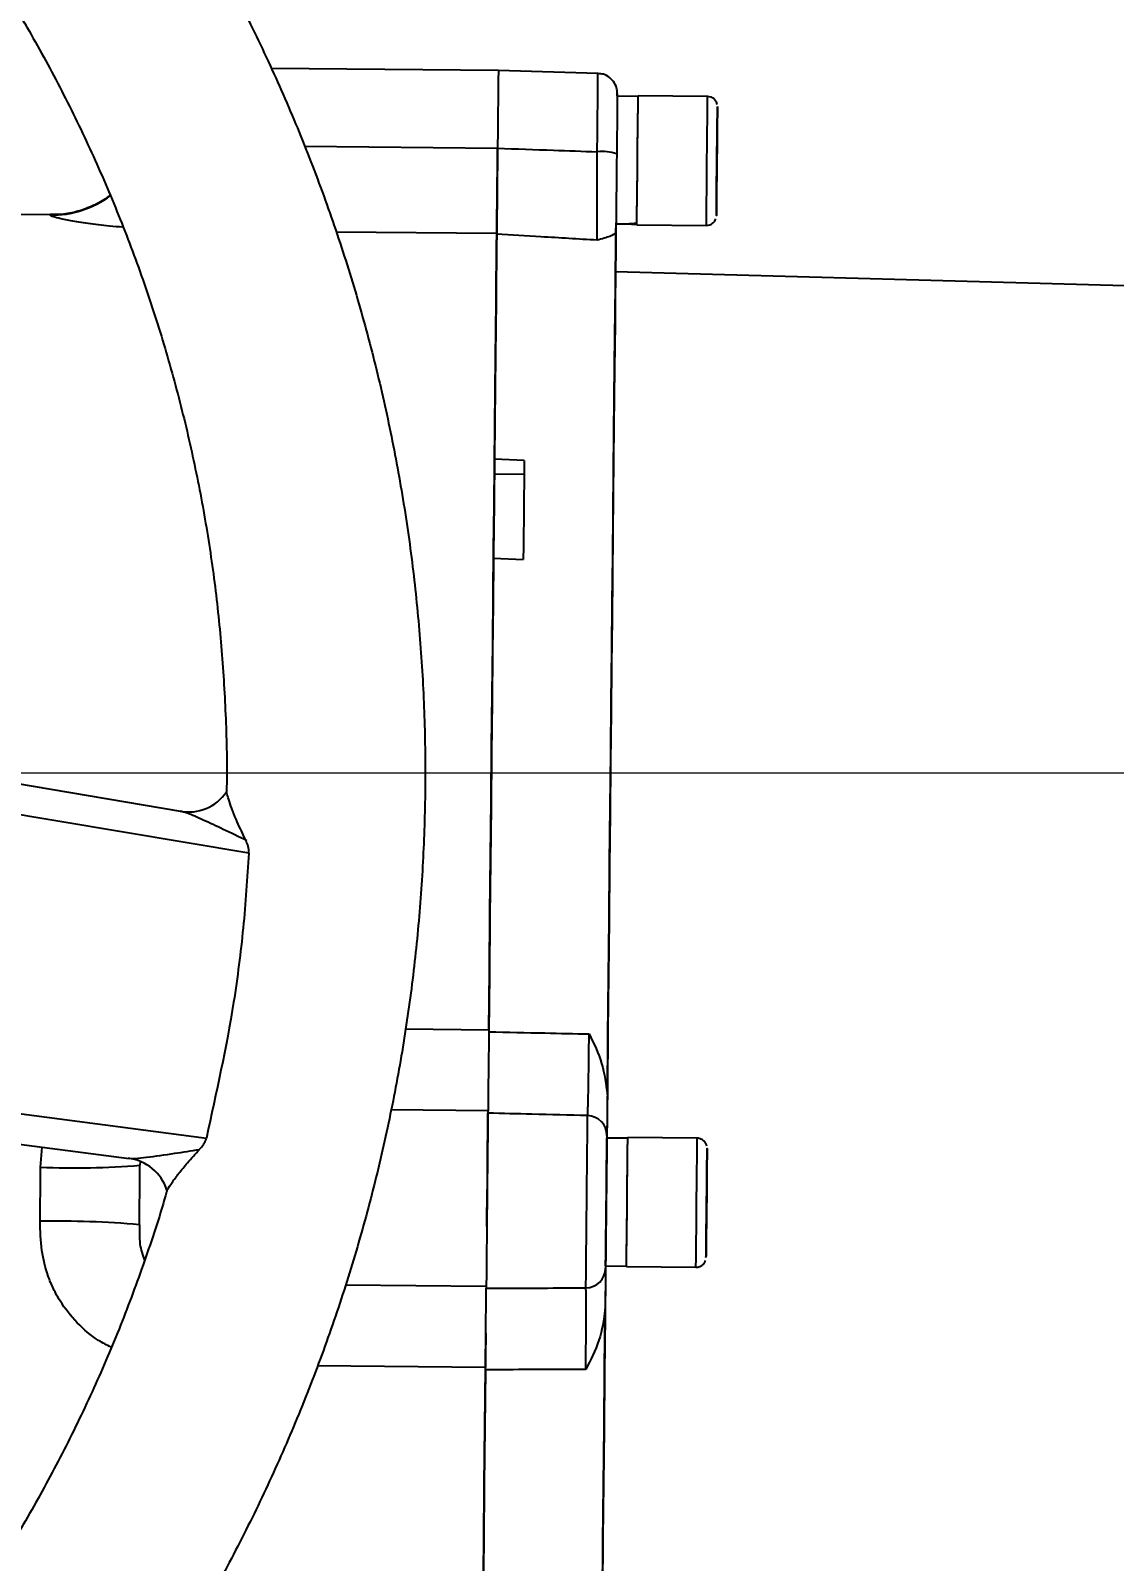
# Model space of a CAD drawing. Header units: millimetres. Extents: x 2448 to 4397, y 790 to 2168.
# Drawn here: x 3273.9 to 3372.2, y 1099.1 to 1238 of the extents above; entities that cross this region are included whole.
import ezdxf

# ---------------------------------------------------------------- set-up
doc = ezdxf.new("R2010")
doc.units = ezdxf.units.MM
doc.layers.add('AM_5', color=3, linetype='Continuous', lineweight=25)
doc.layers.add('标注', color=3, linetype='Continuous', lineweight=13)
doc.styles.add('SLDTEXTSTYLE1', font='txt.shx', dxfattribs={"width": 0.7, "bigfont": 'gbcbig.shx'})
doc.dimstyles.new('SLDDIMSTYLE12$0', dxfattribs={"dimtxt": 12, "dimasz": 10, "dimexe": 0, "dimexo": 0.0625, "dimgap": 0.875, "dimtad": 1, "dimdec": 1, "dimlfac": 1.8, "dimrnd": 1e-09, "dimzin": 12, "dimdsep": 46, "dimtxsty": 'SLDTEXTSTYLE1', "dimcen": 0.09, "dimdle": 8.16, "dimclrd": 3, "dimclre": 3, "dimadec": 0, "dimazin": 3, "dimtfac": 1, "dimtdec": 1, "dimtofl": 0, "dimtmove": 0, "dimatfit": 3, "dimfxl": 0, "dimfrac": 2, "dimtolj": 1, "dimlwd": 5, "dimlwe": 5, "dimarcsym": 0})
doc.dimstyles.new('SLDDIMSTYLE12$3', dxfattribs={"dimtxt": 12, "dimasz": 10, "dimexe": 0, "dimexo": 0.0625, "dimgap": 0.875, "dimtad": 1, "dimdec": 1, "dimlfac": 1.8, "dimrnd": 1e-09, "dimzin": 12, "dimdsep": 46, "dimtxsty": 'SLDTEXTSTYLE1', "dimcen": 0.09, "dimdle": 8.16, "dimclrd": 3, "dimclre": 3, "dimadec": 0, "dimazin": 3, "dimtfac": 1, "dimtdec": 1, "dimtofl": 0, "dimtmove": 0, "dimatfit": 3, "dimfxl": 0, "dimfrac": 2, "dimtolj": 1, "dimlwd": 5, "dimlwe": 5, "dimarcsym": 0})

# ---------------------------------------------------------------- blocks, each defined once
blk = doc.blocks.new('*D56')
at = {"layer": 'Defpoints', "color": 0, "transparency": 16777216}
for p in [(3156.38, 1331.76), (3156.38, 1170.64), (3470.4, 1160.77)]:
    blk.add_point(p, dxfattribs=at)
at = {"layer": '标注', "color": 3, "linetype": 'Continuous', "lineweight": 5, "transparency": 16777216}
for p, q in [((3156.38, 1170.7), (3156.38, 1331.76)), ((3460.4, 1331.76), (3166.38, 1331.76))]:
    blk.add_line(p, q, dxfattribs=at)
at = {"layer": '标注', "color": 3, "lineweight": 5, "transparency": 16777216}
blk.add_line((3470.4, 1160.83), (3470.4, 1331.76), dxfattribs=at)
at = {"layer": '标注', "color": 3, "transparency": 16777216}
for points in [[(3166.38, 1333.43), (3166.38, 1330.09), (3156.38, 1331.76)], [(3460.4, 1333.43), (3460.4, 1330.09), (3470.4, 1331.76)]]:
    blk.add_solid(points, dxfattribs=at)
at = {"layer": '标注', "color": 0, "transparency": 16777216, "insert": (3313.39, 1346.35), "char_height": 12, "attachment_point": 5, "style": 'SLDTEXTSTYLE1'}
blk.add_mtext('\\A1;{\\H2.28571x;315}', dxfattribs=at)
blk = doc.blocks.new('*D60')
at = {"layer": 'Defpoints', "color": 0, "transparency": 16777216}
for p in [(3420.38, 1272.29), (3690.58, 1272.29), (3156.38, 1170.64)]:
    blk.add_point(p, dxfattribs=at)
at = {"layer": '标注', "color": 3, "linetype": 'Continuous', "lineweight": 5, "transparency": 16777216}
for p, q in [((3420.45, 1272.29), (3690.58, 1272.29)), ((3690.58, 1180.64), (3690.58, 1262.29))]:
    blk.add_line(p, q, dxfattribs=at)
at = {"layer": '标注', "color": 3, "lineweight": 5, "transparency": 16777216}
blk.add_line((3156.44, 1170.64), (3690.58, 1170.64), dxfattribs=at)
at = {"layer": '标注', "color": 3, "transparency": 16777216}
for points in [[(3688.91, 1262.29), (3692.25, 1262.29), (3690.58, 1272.29)], [(3688.91, 1180.64), (3692.25, 1180.64), (3690.58, 1170.64)]]:
    blk.add_solid(points, dxfattribs=at)
at = {"layer": '标注', "color": 0, "transparency": 16777216, "insert": (3678.28, 1221.46), "char_height": 10, "attachment_point": 5, "rotation": 90, "style": 'SLDTEXTSTYLE1'}
blk.add_mtext('\\A1;{\\H2.28571x;115}', dxfattribs=at)
blk = doc.blocks.new('*D52')
at = {"layer": 'AM_5', "color": 3, "linetype": 'Continuous', "lineweight": 5, "transparency": 16777216}
blk.add_line((3306.54, 1312.84), (3272.85, 1286.84), dxfattribs=at)
at = {"layer": 'AM_5', "color": 3, "lineweight": 5, "transparency": 16777216}
for p, q in [((3205.48, 1234.9), (3205.66, 1234.9)), ((3205.57, 1234.81), (3205.57, 1234.99))]:
    blk.add_line(p, q, dxfattribs=at)
at = {"layer": 'AM_5', "color": 3, "transparency": 16777216}
blk.add_solid([(3271.83, 1288.16), (3273.87, 1285.52), (3264.94, 1280.73)], dxfattribs=at)
at = {"layer": 'Defpoints', "color": 0, "transparency": 16777216}
for p in [(3264.94, 1280.73), (3146.2, 1189.07)]:
    blk.add_point(p, dxfattribs=at)
at = {"layer": 'AM_5', "color": 0, "transparency": 16777216, "insert": (3289.45, 1308.33), "char_height": 12, "attachment_point": 5, "rotation": 37.6642, "style": 'SLDTEXTSTYLE1'}
blk.add_mtext('\\A1;%%C345', dxfattribs=at)

msp = doc.modelspace()

# ---------------------------------------------------------------- linework, layer by layer
at = {"color": 7, "linetype": 'Continuous', "lineweight": 25}
for p, q in [((3316.321, 1234.331), (3295.725, 1234.536)), ((3325.35, 1234.084), (3316.321, 1234.331)), ((3328.988, 1232), (3327.098, 1232.019)), ((3335.288, 1231.991), (3328.989, 1232.054)), ((3336.179, 1231.082), (3336.179, 1231.061)), ((3336.157, 1228.832), (3336.13, 1226.133)), ((3336.13, 1226.133), (3336.157, 1228.832)), ((3336.157, 1228.832), (3336.157, 1228.832)), ((3298.733, 1227.486), (3316.251, 1227.312)), ((3336.13, 1226.133), (3336.103, 1223.433)), ((3336.103, 1223.433), (3336.13, 1226.133)), ((3336.13, 1226.133), (3336.13, 1226.133)), ((3336.103, 1223.433), (3336.103, 1223.433)), ((3336.103, 1223.433), (3336.103, 1223.433)), ((3275.689, 1221.247), (3260.794, 1221.395)), ((3326.975, 1219.629), (3326.984, 1220.531)), ((3316.173, 1219.548), (3301.598, 1219.693)), ((3328.872, 1220.354), (3335.172, 1220.292)), ((3443.488, 1212.897), (3326.94, 1216.09)), ((3315.97, 1199.106), (3315.956, 1197.724)), ((3318.668, 1198.979), (3315.97, 1199.106)), ((3318.656, 1197.698), (3315.956, 1197.724)), ((3315.88, 1190.111), (3318.579, 1189.984)), ((3287.549, 1167.152), (3264.357, 1171.047)), ((3293.709, 1163.363), (3263.422, 1168.415)), ((3307.887, 1147.424), (3315.455, 1147.349)), ((3259.4, 1141.487), (3289.849, 1137.525)), ((3315.382, 1139.982), (3306.584, 1140.069)), ((3269.892, 1137.348), (3282.837, 1135.678)), ((3328.048, 1137.504), (3326.158, 1137.523)), ((3334.348, 1137.496), (3328.048, 1137.558)), ((3274.829, 1134.878), (3274.98, 1136.693)), ((3283.847, 1135.366), (3283.831, 1135.055)), ((3335.221, 1134.755), (3335.205, 1133.196)), ((3335.205, 1133.196), (3335.221, 1134.755)), ((3335.205, 1133.196), (3335.174, 1130.078)), ((3335.174, 1130.078), (3335.205, 1133.196)), ((3335.205, 1133.196), (3335.205, 1133.196)), ((3283.777, 1129.659), (3283.803, 1128.813)), ((3335.159, 1128.52), (3335.174, 1130.078)), ((3335.174, 1130.078), (3335.159, 1128.52)), ((3335.174, 1130.078), (3335.174, 1130.078)), ((3326.042, 1125.932), (3327.932, 1125.913)), ((3327.932, 1125.859), (3334.232, 1125.796)), ((3302.456, 1124.223), (3315.224, 1124.096)), ((3315.15, 1116.696), (3299.897, 1116.847))]:
    msp.add_line(p, q, dxfattribs=at)
at = {"color": 7, "linetype": 'Continuous', "lineweight": 25, "flags": 128}
for points in [[(3316.321, 1234.331), (3316.319, 1234.16), (3316.314, 1233.654), (3316.306, 1232.835), (3316.295, 1231.738), (3316.281, 1230.41), (3316.266, 1228.907), (3316.25, 1227.294)], [(3316.321, 1234.331), (3316.319, 1234.163), (3316.314, 1233.661), (3316.306, 1232.845), (3316.295, 1231.751), (3316.282, 1230.425), (3316.267, 1228.924), (3316.251, 1227.312)], [(3325.279, 1226.979), (3325.295, 1228.597), (3325.31, 1230.111), (3325.324, 1231.454), (3325.335, 1232.565), (3325.343, 1233.396), (3325.348, 1233.91), (3325.35, 1234.084)], [(3327.1, 1232.233), (3327.099, 1232.085), (3327.093, 1231.549), (3327.085, 1230.693), (3327.074, 1229.568), (3327.06, 1228.241), (3327.046, 1226.792)], [(3327.098, 1232.044), (3327.099, 1232.085), (3327.101, 1232.267), (3327.1, 1232.233)], [(3328.874, 1220.512), (3328.878, 1220.921), (3328.885, 1221.619), (3328.894, 1222.568), (3328.906, 1223.715), (3328.918, 1224.999), (3328.932, 1226.348), (3328.945, 1227.69), (3328.958, 1228.95), (3328.969, 1230.06), (3328.978, 1230.96), (3328.984, 1231.599), (3328.987, 1231.943), (3328.988, 1231.972)], [(3328.93, 1226.204), (3328.944, 1227.553), (3328.956, 1228.829), (3328.968, 1229.964), (3328.977, 1230.896), (3328.984, 1231.575), (3328.988, 1231.965), (3328.989, 1232.054)], [(3335.23, 1226.141), (3335.243, 1227.491), (3335.256, 1228.767), (3335.267, 1229.902), (3335.277, 1230.834), (3335.283, 1231.513), (3335.287, 1231.902), (3335.288, 1231.991)], [(3336.081, 1221.183), (3336.083, 1221.351), (3336.087, 1221.846), (3336.095, 1222.633), (3336.106, 1223.658), (3336.117, 1224.851), (3336.13, 1226.133), (3336.143, 1227.414), (3336.155, 1228.607), (3336.165, 1229.633), (3336.173, 1230.419), (3336.178, 1230.914), (3336.179, 1231.082), (3336.179, 1231.082)], [(3336.179, 1231.061), (3336.178, 1230.914), (3336.173, 1230.419), (3336.165, 1229.633), (3336.155, 1228.607), (3336.143, 1227.414), (3336.13, 1226.133)], [(3316.251, 1227.312), (3316.237, 1225.906), (3316.223, 1224.565), (3316.211, 1223.321), (3316.2, 1222.207), (3316.19, 1221.251), (3316.183, 1220.476), (3316.177, 1219.904), (3316.173, 1219.548)], [(3328.872, 1220.354), (3328.873, 1220.443), (3328.877, 1220.833), (3328.884, 1221.512), (3328.893, 1222.444), (3328.904, 1223.579), (3328.917, 1224.855), (3328.93, 1226.204)], [(3335.172, 1220.292), (3335.173, 1220.381), (3335.177, 1220.77), (3335.183, 1221.449), (3335.193, 1222.381), (3335.204, 1223.516), (3335.217, 1224.792), (3335.23, 1226.141)], [(3336.13, 1226.133), (3336.117, 1224.851), (3336.105, 1223.658), (3336.095, 1222.633), (3336.087, 1221.846), (3336.083, 1221.451)], [(3316.173, 1219.482), (3316.177, 1219.844), (3316.183, 1220.422), (3316.19, 1221.202), (3316.2, 1222.163), (3316.205, 1222.73)], [(3336.083, 1221.451), (3336.083, 1221.351), (3336.081, 1221.183), (3336.081, 1221.183)], [(3315.455, 1147.349), (3315.508, 1152.684), (3315.56, 1157.94), (3315.611, 1163.099), (3315.662, 1168.14), (3315.71, 1173.046), (3315.758, 1177.796), (3315.803, 1182.375), (3315.847, 1186.764), (3315.888, 1190.947), (3315.928, 1194.909), (3315.965, 1198.634), (3315.999, 1202.109), (3316.031, 1205.32), (3316.061, 1208.256), (3316.087, 1210.906), (3316.111, 1213.259), (3316.131, 1215.307), (3316.148, 1217.042), (3316.162, 1218.457), (3316.173, 1219.548)], [(3316.173, 1219.508), (3316.162, 1218.43), (3316.148, 1217.038), (3316.131, 1215.34), (3316.111, 1213.339), (3316.088, 1211.045), (3316.063, 1208.465), (3316.034, 1205.608), (3316.003, 1202.484), (3315.97, 1199.106)], [(3326.197, 1141.438), (3326.25, 1146.813), (3326.303, 1152.131), (3326.355, 1157.373), (3326.406, 1162.518), (3326.456, 1167.547), (3326.505, 1172.441), (3326.552, 1177.181), (3326.597, 1181.75), (3326.641, 1186.131), (3326.683, 1190.307), (3326.722, 1194.262), (3326.759, 1197.981), (3326.793, 1201.45), (3326.825, 1204.657), (3326.855, 1207.589), (3326.881, 1210.235), (3326.904, 1212.586), (3326.925, 1214.631), (3326.942, 1216.364), (3326.956, 1217.778), (3326.967, 1218.868), (3326.975, 1219.629)], [(3326.975, 1219.629), (3326.968, 1218.868), (3326.957, 1217.778), (3326.943, 1216.364), (3326.94, 1216.09)], [(3326.94, 1216.09), (3326.939, 1216.05), (3326.936, 1215.73), (3326.93, 1215.091), (3326.92, 1214.137), (3326.907, 1212.869), (3326.892, 1211.294), (3326.873, 1209.417), (3326.851, 1207.246), (3326.827, 1204.787), (3326.8, 1202.052), (3326.77, 1199.05), (3326.737, 1195.793), (3326.702, 1192.292), (3326.665, 1188.562), (3326.626, 1184.616), (3326.585, 1180.47), (3326.542, 1176.139), (3326.497, 1171.639), (3326.451, 1166.988), (3326.403, 1162.203), (3326.354, 1157.302), (3326.305, 1152.305), (3326.254, 1147.229), (3326.203, 1142.095), (3326.158, 1137.523)], [(3318.668, 1198.979), (3318.658, 1197.926), (3318.647, 1196.852), (3318.636, 1195.758), (3318.625, 1194.642), (3318.614, 1193.507), (3318.602, 1192.352), (3318.591, 1191.177), (3318.579, 1189.984)], [(3315.956, 1197.724), (3315.945, 1196.673), (3315.935, 1195.601), (3315.924, 1194.506), (3315.913, 1193.391), (3315.901, 1192.256), (3315.89, 1191.1), (3315.879, 1190.034)], [(3315.88, 1190.111), (3315.839, 1185.965), (3315.796, 1181.625), (3315.751, 1177.104), (3315.704, 1172.421), (3315.656, 1167.59), (3315.607, 1162.631), (3315.556, 1157.56), (3315.505, 1152.397), (3315.453, 1147.159)], [(3315.455, 1147.349), (3315.441, 1145.961), (3315.428, 1144.647), (3315.416, 1143.443), (3315.405, 1142.377), (3315.396, 1141.478), (3315.389, 1140.768), (3315.384, 1140.265), (3315.382, 1139.982)], [(3315.277, 1129.493), (3315.286, 1130.408), (3315.303, 1132.054), (3315.319, 1133.699), (3315.335, 1135.273), (3315.349, 1136.709), (3315.361, 1137.945), (3315.371, 1138.928), (3315.378, 1139.617), (3315.382, 1139.982)], [(3315.379, 1139.778), (3315.376, 1139.41), (3315.369, 1138.718), (3315.359, 1137.732), (3315.347, 1136.493), (3315.332, 1135.056), (3315.317, 1133.48), (3315.3, 1131.835), (3315.284, 1130.189), (3315.268, 1128.614), (3315.254, 1127.176), (3315.242, 1125.938), (3315.232, 1124.952), (3315.225, 1124.26), (3315.222, 1123.892)], [(3324.254, 1123.937), (3324.257, 1124.264), (3324.264, 1124.924), (3324.273, 1125.885), (3324.285, 1127.107), (3324.3, 1128.534), (3324.315, 1130.103), (3324.331, 1131.745), (3324.348, 1133.387), (3324.363, 1134.957), (3324.378, 1136.384), (3324.39, 1137.605), (3324.399, 1138.567), (3324.406, 1139.226), (3324.409, 1139.554)], [(3326.16, 1137.744), (3326.157, 1137.425), (3326.15, 1136.761), (3326.14, 1135.795), (3326.128, 1134.583), (3326.115, 1133.2), (3326.1, 1131.728), (3326.085, 1130.255), (3326.072, 1128.872), (3326.06, 1127.66), (3326.05, 1126.694), (3326.043, 1126.031), (3326.04, 1125.711)], [(3326.042, 1125.932), (3326.043, 1125.946), (3326.045, 1126.198), (3326.051, 1126.752), (3326.059, 1127.579), (3326.069, 1128.632), (3326.081, 1129.855), (3326.095, 1131.18), (3326.108, 1132.534), (3326.121, 1133.845), (3326.133, 1135.04), (3326.143, 1136.054), (3326.151, 1136.831), (3326.156, 1137.33), (3326.158, 1137.521), (3326.158, 1137.523)], [(3327.932, 1125.859), (3327.933, 1126.017), (3327.938, 1126.481), (3327.945, 1127.228), (3327.955, 1128.216), (3327.967, 1129.392), (3327.98, 1130.693), (3327.993, 1132.049), (3328.007, 1133.386), (3328.019, 1134.634), (3328.03, 1135.723), (3328.038, 1136.596), (3328.045, 1137.206), (3328.048, 1137.519), (3328.048, 1137.558)], [(3327.933, 1125.988), (3327.934, 1126.107), (3327.939, 1126.605), (3327.947, 1127.382), (3327.957, 1128.396), (3327.969, 1129.591), (3327.982, 1130.902), (3327.995, 1132.257), (3328.008, 1133.582), (3328.021, 1134.804), (3328.031, 1135.858), (3328.039, 1136.684), (3328.045, 1137.238), (3328.047, 1137.49), (3328.047, 1137.492)], [(3334.232, 1125.796), (3334.233, 1125.954), (3334.238, 1126.419), (3334.245, 1127.165), (3334.255, 1128.153), (3334.267, 1129.329), (3334.279, 1130.63), (3334.293, 1131.986), (3334.306, 1133.324), (3334.319, 1134.571), (3334.329, 1135.66), (3334.338, 1136.534), (3334.344, 1137.143), (3334.347, 1137.456), (3334.348, 1137.496)], [(3335.14, 1126.687), (3335.142, 1126.856), (3335.147, 1127.351), (3335.155, 1128.137), (3335.165, 1129.162), (3335.177, 1130.356), (3335.19, 1131.637), (3335.202, 1132.918), (3335.214, 1134.112), (3335.224, 1135.137), (3335.232, 1135.924), (3335.237, 1136.418), (3335.239, 1136.587), (3335.237, 1136.418), (3335.232, 1135.924), (3335.224, 1135.137), (3335.214, 1134.112), (3335.202, 1132.918), (3335.19, 1131.637), (3335.177, 1130.356), (3335.165, 1129.162), (3335.155, 1128.137), (3335.147, 1127.351), (3335.142, 1126.856), (3335.14, 1126.687)], [(3274.78, 1129.977), (3274.786, 1130.59), (3274.792, 1131.202), (3274.798, 1131.815), (3274.805, 1132.428), (3274.811, 1133.04), (3274.817, 1133.653), (3274.823, 1134.265), (3274.829, 1134.878)], [(3283.777, 1129.659), (3283.783, 1130.268), (3283.79, 1130.933), (3283.797, 1131.636), (3283.804, 1132.359), (3283.811, 1133.082), (3283.818, 1133.785), (3283.825, 1134.449), (3283.831, 1135.055)], [(3326.043, 1125.932), (3325.997, 1121.36), (3325.946, 1116.226), (3325.896, 1111.15), (3325.846, 1106.153), (3325.797, 1101.252), (3325.75, 1096.467)], [(3325.228, 1043.826), (3325.235, 1044.587), (3325.246, 1045.677), (3325.26, 1047.091), (3325.277, 1048.824), (3325.298, 1050.87), (3325.321, 1053.22), (3325.347, 1055.866), (3325.376, 1058.798), (3325.408, 1062.005), (3325.442, 1065.474), (3325.479, 1069.193), (3325.518, 1073.148), (3325.56, 1077.324), (3325.603, 1081.705), (3325.649, 1086.274), (3325.696, 1091.014), (3325.744, 1095.908), (3325.794, 1100.937), (3325.845, 1106.082), (3325.897, 1111.324), (3325.95, 1116.642), (3326.004, 1122.018)], [(3315.181, 1119.814), (3315.177, 1119.401), (3315.164, 1118.086), (3315.15, 1116.696)], [(3314.431, 1044.187), (3314.442, 1045.301), (3314.456, 1046.739), (3314.473, 1048.496), (3314.494, 1050.565), (3314.517, 1052.939), (3314.544, 1055.609), (3314.573, 1058.565), (3314.605, 1061.795), (3314.64, 1065.288), (3314.677, 1069.03), (3314.716, 1073.008), (3314.758, 1077.206), (3314.802, 1081.609), (3314.847, 1086.2), (3314.895, 1090.962), (3314.943, 1095.877), (3314.994, 1100.928), (3315.045, 1106.094), (3315.097, 1111.356), (3315.15, 1116.696)], [(3315.148, 1116.51), (3315.096, 1111.273), (3315.045, 1106.109), (3314.995, 1101.039), (3314.946, 1096.079), (3314.898, 1091.249), (3314.851, 1086.565), (3314.806, 1082.045), (3314.763, 1077.704), (3314.722, 1073.559)]]:
    msp.add_lwpolyline(points, dxfattribs=at)
at = {"color": 7, "linetype": 'Continuous', "lineweight": 25}
for centre, radius, start, end in [((3325.664, 1222.179), 4.816, 73.32745, 94.58868), ((3275.778, 1230.22), 9.002, 269.42949, 306.82622), ((3283.951, 1221.141), 8.263, 179.25991, 179.45891), ((3288.217, 1171.298), 4.202, 259.74027, 325.43734), ((3324.364, 1137.758), 1.796, 359.55565, 88.5609), ((3282.275, 1131.516), 4.201, 17.58427, 83.2716), ((3277.832, 1210.894), 76.075, 267.73735, 274.52251), ((3276.147, 1041.18), 88.808, 85.07078, 90.88157), ((3324.245, 1125.732), 1.796, 270.30051, 359.30576)]:
    msp.add_arc(centre, radius, start, end, dxfattribs=at)
for centre, start_param, end_param in [((3327.04, 1226.223), 4.712389, 4.9017857), ((3328.93, 1226.204), 4.6181155, 4.712389)]:
    msp.add_ellipse(centre, major_axis=(10.038, -0.1), ratio=0.5773555, start_param=start_param, end_param=end_param, dxfattribs=at)
for points, knots in [([(3004.749, 1193.304), (3004.581, 1192.123), (3004.103, 1188.762), (3003.535, 1183.195), (3003.134, 1176.603), (3003.021, 1170), (3003.191, 1163.399), (3003.646, 1156.81), (3004.383, 1150.248), (3005.403, 1143.723), (3006.702, 1137.248), (3008.28, 1130.836), (3010.131, 1124.497), (3012.254, 1118.243), (3014.644, 1112.087), (3017.297, 1106.04), (3020.208, 1100.112), (3023.371, 1094.315), (3026.781, 1088.66), (3030.432, 1083.156), (3034.316, 1077.815), (3038.426, 1072.646), (3042.755, 1067.659), (3047.294, 1062.863), (3052.036, 1058.267), (3056.972, 1053.879), (3062.091, 1049.708), (3067.386, 1045.761), (3072.845, 1042.045), (3078.46, 1038.568), (3084.219, 1035.336), (3090.112, 1032.355), (3096.127, 1029.63), (3102.254, 1027.167), (3108.482, 1024.97), (3114.799, 1023.043), (3121.192, 1021.39), (3127.651, 1020.014), (3134.163, 1018.917), (3140.717, 1018.101), (3147.299, 1017.568), (3153.898, 1017.319), (3160.502, 1017.355), (3167.098, 1017.674), (3173.674, 1018.278), (3180.219, 1019.164), (3186.719, 1020.331), (3193.162, 1021.776), (3199.538, 1023.498), (3205.833, 1025.492), (3212.037, 1027.756), (3218.138, 1030.285), (3224.124, 1033.074), (3229.984, 1036.118), (3235.708, 1039.412), (3241.285, 1042.949), (3246.704, 1046.723), (3251.956, 1050.726), (3257.031, 1054.952), (3261.919, 1059.393), (3266.611, 1064.04), (3271.099, 1068.884), (3275.374, 1073.918), (3279.428, 1079.13), (3283.255, 1084.513), (3286.846, 1090.055), (3290.195, 1095.747), (3293.296, 1101.577), (3296.143, 1107.536), (3298.731, 1113.611), (3301.055, 1119.793), (3303.111, 1126.069), (3304.894, 1132.427), (3306.402, 1138.856), (3307.632, 1145.345), (3308.582, 1151.88), (3309.249, 1158.45), (3309.633, 1165.043), (3309.733, 1171.646), (3309.548, 1178.247), (3309.079, 1184.834), (3308.327, 1191.395), (3307.293, 1197.918), (3305.98, 1204.39), (3304.389, 1210.799), (3302.523, 1217.134), (3300.387, 1223.383), (3297.984, 1229.534), (3295.318, 1235.576), (3292.394, 1241.497), (3289.218, 1247.287), (3285.796, 1252.935), (3282.133, 1258.43), (3278.238, 1263.763), (3274.117, 1268.923), (3269.777, 1273.901), (3265.227, 1278.687), (3260.475, 1283.273), (3255.53, 1287.65), (3250.402, 1291.811), (3245.099, 1295.746), (3239.631, 1299.45), (3234.009, 1302.915), (3228.243, 1306.134), (3222.344, 1309.102), (3216.322, 1311.814), (3210.19, 1314.264), (3203.957, 1316.447), (3197.637, 1318.361), (3191.24, 1320), (3184.778, 1321.362), (3178.263, 1322.445), (3171.708, 1323.247), (3165.125, 1323.765), (3158.525, 1324), (3151.921, 1323.95), (3145.326, 1323.616), (3138.751, 1322.999), (3132.209, 1322.099), (3125.711, 1320.918), (3119.271, 1319.458), (3112.899, 1317.723), (3106.608, 1315.715), (3100.409, 1313.437), (3094.314, 1310.895), (3088.334, 1308.093), (3082.48, 1305.037), (3076.763, 1301.731), (3071.194, 1298.182), (3065.783, 1294.396), (3060.54, 1290.381), (3055.474, 1286.144), (3050.596, 1281.693), (3045.914, 1277.036), (3041.436, 1272.182), (3037.172, 1267.139), (3033.129, 1261.918), (3029.314, 1256.527), (3025.735, 1250.977), (3022.398, 1245.278), (3019.31, 1239.441), (3016.476, 1233.476), (3013.901, 1227.395), (3011.59, 1221.208), (3009.548, 1214.928), (3007.778, 1208.566), (3006.286, 1202.133), (3005.324, 1197.034), (3004.868, 1194.081), (3004.749, 1193.304)], [0, 0, 0, 0, 0.00371707, 0.01057073, 0.01742476, 0.02427878, 0.03113281, 0.03798684, 0.04484087, 0.0516949, 0.05854893, 0.06540296, 0.07225699, 0.07911102, 0.08596505, 0.09281907, 0.0996731, 0.10652713, 0.11338116, 0.12023519, 0.12708922, 0.13394325, 0.14079728, 0.14765131, 0.15450534, 0.16135937, 0.1682134, 0.17506743, 0.18192146, 0.18877549, 0.19562952, 0.20248355, 0.20933758, 0.21619161, 0.22304564, 0.22989967, 0.2367537, 0.24360773, 0.25046176, 0.25731579, 0.26416982, 0.27102385, 0.27787788, 0.28473191, 0.29158594, 0.29843997, 0.305294, 0.31214803, 0.31900206, 0.32585609, 0.33271012, 0.33956415, 0.34641818, 0.35327221, 0.36012624, 0.36698027, 0.3738343, 0.38068833, 0.38754236, 0.39439639, 0.40125042, 0.40810445, 0.41495848, 0.42181251, 0.42866653, 0.43552056, 0.44237459, 0.44922862, 0.45608265, 0.46293668, 0.46979071, 0.47664474, 0.48349877, 0.4903528, 0.49720683, 0.50406086, 0.51091488, 0.51776891, 0.52462294, 0.53147697, 0.538331, 0.54518503, 0.55203906, 0.55889309, 0.56574712, 0.57260114, 0.57945517, 0.5863092, 0.59316323, 0.60001726, 0.60687129, 0.61372532, 0.62057935, 0.62743338, 0.63428741, 0.64114144, 0.64799547, 0.6548495, 0.66170352, 0.66855755, 0.67541158, 0.68226561, 0.68911964, 0.69597367, 0.7028277, 0.70968173, 0.71653576, 0.72338979, 0.73024382, 0.73709785, 0.74395188, 0.75080591, 0.75765994, 0.76451397, 0.771368, 0.77822203, 0.78507606, 0.79193009, 0.79878412, 0.80563816, 0.81249219, 0.81934622, 0.82620025, 0.83305428, 0.83990831, 0.84676234, 0.85361637, 0.8604704, 0.86732443, 0.87417846, 0.88103249, 0.88788652, 0.89474054, 0.90159457, 0.9084486, 0.91530263, 0.92215666, 0.92901069, 0.93586472, 0.94271875, 0.94957278, 0.95642681, 0.96328084, 0.97013487, 0.9769889, 0.98384293, 0.99069696, 0.99755098, 1, 1, 1, 1]), ([(3124.233, 1302.064), (3125.661, 1302.411), (3129.098, 1303.246), (3134.615, 1304.248), (3140.758, 1305.113), (3146.937, 1305.685), (3153.134, 1305.976), (3159.338, 1305.983), (3165.537, 1305.705), (3171.716, 1305.143), (3177.862, 1304.299), (3183.964, 1303.174), (3190.007, 1301.771), (3195.98, 1300.092), (3201.87, 1298.141), (3207.664, 1295.923), (3213.35, 1293.441), (3218.917, 1290.701), (3224.352, 1287.709), (3229.645, 1284.471), (3234.783, 1280.994), (3239.757, 1277.286), (3244.556, 1273.353), (3249.169, 1269.204), (3253.588, 1264.848), (3257.802, 1260.295), (3261.803, 1255.553), (3265.582, 1250.633), (3269.133, 1245.545), (3272.446, 1240.299), (3275.515, 1234.907), (3278.334, 1229.38), (3280.897, 1223.73), (3283.198, 1217.968), (3285.233, 1212.107), (3286.997, 1206.159), (3288.487, 1200.136), (3289.699, 1194.051), (3290.629, 1187.917), (3291.286, 1181.747), (3291.628, 1175.554), (3291.748, 1171.271), (3291.673, 1169.059), (3291.668, 1168.913)], [0, 0, 0, 0, 0.0178666, 0.0430042, 0.0681417, 0.0932792, 0.1184167, 0.1435543, 0.1686918, 0.1938293, 0.2189668, 0.2441044, 0.2692419, 0.2943794, 0.319517, 0.3446545, 0.369792, 0.3949295, 0.4200671, 0.4452046, 0.4703421, 0.4954797, 0.5206172, 0.5457547, 0.5708923, 0.5960298, 0.6211673, 0.6463048, 0.6714424, 0.6965799, 0.7217174, 0.746855, 0.7719925, 0.79713, 0.8222676, 0.8474051, 0.8725426, 0.8976802, 0.9228177, 0.9479552, 0.9730928, 0.9982303, 1, 1, 1, 1]), ([(3327.098, 1232.041), (3327.099, 1232.148), (3327.101, 1232.282), (3327.1, 1232.25), (3327.101, 1232.274), (3327.101, 1232.278), (3327.101, 1232.287), (3327.101, 1232.307), (3327.097, 1232.469), (3327.042, 1232.841), (3326.804, 1233.333), (3326.382, 1233.757), (3325.894, 1234.03), (3325.525, 1234.051), (3325.363, 1234.061)], [0, 0, 0, 0, 0.2920102, 0.3669485, 0.3695237, 0.3711601, 0.372839, 0.3768282, 0.3848821, 0.4843329, 0.6302698, 0.750038, 0.889639, 1, 1, 1, 1]), ([(3336.16, 1231.267), (3336.128, 1231.371), (3336.067, 1231.573), (3335.851, 1231.806), (3335.587, 1231.961), (3335.388, 1231.977), (3335.292, 1231.985)], [0, 0, 0, 0, 0.26440841, 0.51402958, 0.7644826, 1, 1, 1, 1]), ([(3316.173, 1219.508), (3316.176, 1219.761), (3316.181, 1220.267), (3316.199, 1222.083), (3316.222, 1224.467), (3316.241, 1226.351), (3316.25, 1227.294)], [0, 0, 0, 0, 0.2500466, 0.4994486, 0.7493959, 1, 1, 1, 1]), ([(3316.25, 1227.294), (3317.936, 1227.235), (3320.945, 1227.129), (3323.955, 1227.025), (3325.279, 1226.979)], [0, 0, 0, 0, 0.56, 1, 1, 1, 1]), ([(3325.262, 1218.953), (3325.264, 1219.213), (3325.269, 1219.734), (3325.275, 1221.614), (3325.278, 1224.082), (3325.279, 1226.013), (3325.279, 1226.979)], [0, 0, 0, 0, 0.2496929, 0.49994, 0.7499529, 1, 1, 1, 1]), ([(3327.046, 1226.792), (3327.038, 1226.027), (3327.023, 1224.502), (3327.004, 1222.535), (3326.987, 1220.887), (3326.979, 1220.049), (3326.975, 1219.629)], [0, 0, 0, 0, 0.2806316, 0.559596, 0.7791291, 1, 1, 1, 1]), ([(3281.128, 1223.023), (3281.09, 1222.99), (3280.681, 1222.642), (3279.758, 1222.144), (3278.38, 1221.59), (3276.999, 1221.276), (3276.091, 1221.278), (3275.687, 1221.279)], [0, 0, 0, 0, 0.0260212, 0.2770518, 0.533254, 0.792257, 1, 1, 1, 1]), ([(3282.285, 1220.128), (3281.874, 1220.163), (3280.709, 1220.263), (3279.083, 1220.477), (3277.755, 1220.685), (3276.936, 1220.841), (3276.296, 1220.979), (3275.779, 1221.13), (3275.72, 1221.188), (3275.688, 1221.219)], [0, 0, 0, 0, 0.09798971, 0.2775574, 0.45825642, 0.54797256, 0.63858729, 0.80895902, 1, 1, 1, 1]), ([(3335.183, 1220.301), (3335.282, 1220.307), (3335.471, 1220.318), (3335.707, 1220.449), (3335.873, 1220.605), (3335.975, 1220.755), (3336.012, 1220.852), (3336.027, 1220.89)], [0, 0, 0, 0, 0.2667691, 0.5125695, 0.7162404, 0.8882868, 1, 1, 1, 1]), ([(3325.262, 1218.953), (3323.565, 1219.056), (3320.536, 1219.241), (3317.506, 1219.427), (3316.173, 1219.508)], [0, 0, 0, 0, 0.56, 1, 1, 1, 1]), ([(3326.975, 1219.629), (3326.843, 1219.523), (3326.577, 1219.308), (3325.702, 1219.072), (3325.262, 1218.953)], [0, 0, 0, 0, 0.4975573, 1, 1, 1, 1]), ([(3293.418, 1164.54), (3293.153, 1165.098), (3292.553, 1166.364), (3292.006, 1167.8), (3291.744, 1168.644), (3291.68, 1168.906), (3291.678, 1168.913), (3291.677, 1168.915)], [0, 0, 0, 0, 0.297295, 0.6739268, 0.8381962, 0.9577746, 1, 1, 1, 1]), ([(3293.525, 1164.488), (3292.801, 1164.836), (3291.424, 1165.499), (3289.606, 1166.348), (3288.238, 1166.971), (3287.671, 1167.113), (3287.469, 1167.164)], [0, 0, 0, 0, 0.3160651, 0.6017127, 0.8581739, 1, 1, 1, 1]), ([(3293.709, 1163.363), (3293.704, 1163.514), (3293.693, 1163.879), (3293.544, 1164.274), (3293.434, 1164.504), (3293.403, 1164.57)], [0, 0, 0, 0, 0.3341922, 0.8094529, 1, 1, 1, 1]), ([(3293.709, 1163.363), (3293.555, 1161.107), (3293.247, 1156.589), (3292.148, 1147.93), (3290.754, 1141.62), (3289.849, 1137.525)], [0, 0, 0, 0, 0.2593449, 0.5193236, 1, 1, 1, 1]), ([(3315.453, 1147.159), (3317.15, 1147.123), (3320.181, 1147.059), (3323.212, 1146.991), (3324.546, 1146.962)], [0, 0, 0, 0, 0.56, 1, 1, 1, 1]), ([(3324.409, 1139.554), (3324.42, 1139.738), (3324.443, 1140.107), (3324.48, 1141.796), (3324.517, 1144.119), (3324.536, 1146.015), (3324.546, 1146.962)], [0, 0, 0, 0, 0.2500471, 0.50006, 0.7503071, 1, 1, 1, 1]), ([(3324.546, 1146.962), (3324.975, 1146.083), (3325.831, 1144.335), (3326.075, 1142.4), (3326.197, 1141.438)], [0, 0, 0, 0, 0.5024427, 1, 1, 1, 1]), ([(3326.197, 1141.438), (3326.191, 1140.884), (3326.18, 1139.781), (3326.169, 1138.703), (3326.162, 1138.005), (3326.161, 1137.831), (3326.16, 1137.744)], [0, 0, 0, 0, 0.28061732, 0.55957402, 0.77911945, 1, 1, 1, 1]), ([(3324.409, 1139.554), (3322.724, 1139.596), (3319.714, 1139.671), (3316.704, 1139.745), (3315.379, 1139.778)], [0, 0, 0, 0, 0.56, 1, 1, 1, 1]), ([(3289.241, 1136.499), (3289.356, 1136.632), (3289.559, 1136.866), (3289.765, 1137.236), (3289.829, 1137.454), (3289.849, 1137.525)], [0, 0, 0, 0, 0.4689434, 0.8283699, 1, 1, 1, 1]), ([(3335.216, 1136.791), (3335.192, 1136.87), (3335.141, 1137.041), (3334.958, 1137.274), (3334.691, 1137.438), (3334.462, 1137.513), (3334.347, 1137.493), (3334.338, 1137.491)], [0, 0, 0, 0, 0.2009543, 0.4405007, 0.710604, 0.9778553, 1, 1, 1, 1]), ([(3282.768, 1135.689), (3282.975, 1135.679), (3283.425, 1135.658), (3284.839, 1135.822), (3286.784, 1136.104), (3288.479, 1136.367), (3289.234, 1136.484)], [0, 0, 0, 0, 0.1439199, 0.3134063, 0.6940338, 1, 1, 1, 1]), ([(3286.28, 1132.785), (3286.297, 1132.814), (3286.34, 1132.891), (3286.731, 1133.494), (3287.345, 1134.315), (3288.175, 1135.33), (3288.852, 1136.072), (3289.226, 1136.483)], [0, 0, 0, 0, 0.1172426, 0.3100372, 0.5198138, 0.7343457, 1, 1, 1, 1]), ([(3286.277, 1132.783), (3286.265, 1132.74), (3285.719, 1130.698), (3284.388, 1126.731), (3282.266, 1120.903), (3279.847, 1115.189), (3277.177, 1109.589), (3274.251, 1104.117), (3271.078, 1098.786), (3267.664, 1093.605), (3264.017, 1088.586), (3260.143, 1083.74), (3256.051, 1079.076), (3251.749, 1074.605), (3247.248, 1070.336), (3242.555, 1066.277), (3237.681, 1062.437), (3232.637, 1058.825), (3227.432, 1055.448), (3222.078, 1052.313), (3216.586, 1049.427), (3210.967, 1046.795), (3205.234, 1044.424), (3199.398, 1042.318), (3193.472, 1040.481), (3187.467, 1038.918), (3181.398, 1037.632), (3175.276, 1036.625), (3169.114, 1035.9), (3162.925, 1035.458), (3156.723, 1035.3), (3150.52, 1035.426), (3144.329, 1035.837), (3138.164, 1036.53), (3132.036, 1037.506), (3125.96, 1038.761), (3119.948, 1040.294), (3114.013, 1042.1), (3108.166, 1044.177), (3102.42, 1046.517), (3096.792, 1049.126), (3091.714, 1051.733), (3088.581, 1053.582), (3087.229, 1054.38)], [0, 0, 0, 0, 0.0005527, 0.0256902, 0.0508276, 0.0759651, 0.1011026, 0.1262401, 0.1513776, 0.1765151, 0.2016526, 0.2267901, 0.2519275, 0.277065, 0.3022025, 0.32734, 0.3524775, 0.377615, 0.4027524, 0.4278899, 0.4530274, 0.4781649, 0.5033024, 0.5284399, 0.5535773, 0.5787148, 0.6038523, 0.6289898, 0.6541273, 0.6792648, 0.7044022, 0.7295397, 0.7546772, 0.7798147, 0.8049522, 0.8300897, 0.8552271, 0.8803646, 0.9055021, 0.9306396, 0.9557771, 0.9809145, 1, 1, 1, 1]), ([(3281.218, 1118.557), (3280.828, 1118.75), (3279.688, 1119.313), (3278.091, 1120.727), (3276.777, 1122.362), (3275.971, 1123.835), (3275.344, 1125.34), (3274.847, 1127.401), (3274.803, 1129.086), (3274.78, 1129.977)], [0, 0, 0, 0, 0.0938827, 0.274268, 0.4557897, 0.5459144, 0.6369417, 0.8080892, 1, 1, 1, 1]), ([(3283.803, 1128.813), (3283.798, 1128.512), (3283.787, 1127.701), (3284.066, 1126.908), (3284.241, 1126.41)], [0, 0, 0, 0, 0.3715725, 1, 1, 1, 1]), ([(3334.238, 1125.796), (3334.353, 1125.809), (3334.556, 1125.831), (3334.797, 1125.976), (3334.952, 1126.134), (3335.049, 1126.287), (3335.084, 1126.387), (3335.099, 1126.429)], [0, 0, 0, 0, 0.3012245, 0.5301748, 0.72148, 0.8827223, 1, 1, 1, 1]), ([(3326.04, 1125.711), (3326.039, 1125.59), (3326.037, 1125.349), (3326.028, 1124.447), (3326.017, 1123.336), (3326.008, 1122.458), (3326.004, 1122.018)], [0, 0, 0, 0, 0.2806316, 0.559596, 0.7791291, 1, 1, 1, 1]), ([(3315.148, 1116.51), (3315.158, 1117.439), (3315.176, 1119.295), (3315.199, 1121.585), (3315.216, 1123.278), (3315.22, 1123.687), (3315.222, 1123.892)], [0, 0, 0, 0, 0.2500466, 0.4994486, 0.7493959, 1, 1, 1, 1]), ([(3315.222, 1123.892), (3316.908, 1123.9), (3319.918, 1123.914), (3322.929, 1123.93), (3324.254, 1123.937)], [0, 0, 0, 0, 0.56, 1, 1, 1, 1]), ([(3324.243, 1116.527), (3324.252, 1117.474), (3324.271, 1119.37), (3324.281, 1121.693), (3324.277, 1123.383), (3324.261, 1123.752), (3324.254, 1123.937)], [0, 0, 0, 0, 0.24969289, 0.49994, 0.7499529, 1, 1, 1, 1]), ([(3326.004, 1122.018), (3325.863, 1121.058), (3325.581, 1119.128), (3324.69, 1117.397), (3324.243, 1116.527)], [0, 0, 0, 0, 0.4975573, 1, 1, 1, 1]), ([(3324.243, 1116.527), (3322.546, 1116.523), (3319.514, 1116.516), (3316.482, 1116.512), (3315.148, 1116.51)], [0, 0, 0, 0, 0.55999999, 1, 1, 1, 1])]:
    msp.add_open_spline(points, degree=3, knots=knots, dxfattribs=at)

# ---------------------------------------------------------------- dimensions: what is measured, and where the dimension line sits
at = {"layer": 'AM_5'}
dim = msp.add_diameter_dim_2p(p1=(3146.196, 1189.072), p2=(3264.937, 1280.727), text='%%C345', dimstyle='SLDDIMSTYLE12$3', override={"dimlfac": 1, "dimpost": ''}, dxfattribs=at)
dim.commit()
dim.dimension.update_dxf_attribs({"geometry": '*D52', "text_midpoint": (3289.452, 1308.334)})
at = {"layer": '标注'}
dim = msp.add_linear_dim(base=(3156.377, 1331.761), p1=(3470.397, 1160.767), p2=(3156.377, 1170.637), text='{\\H2.28571x;315}', dimstyle='SLDDIMSTYLE12$0', override={"dimtdec": 3, "dimtzin": 0}, dxfattribs=at)
dim.commit()
dim.dimension.update_dxf_attribs({"geometry": '*D56', "text_midpoint": (3313.387, 1331.761), "dimtype": 160})
dim = msp.add_linear_dim(base=(3690.579, 1272.291), p1=(3156.377, 1170.637), p2=(3420.385, 1272.291), angle=90, text='{\\H2.28571x;115}', dimstyle='SLDDIMSTYLE12$0', override={"dimtxt": 10, "dimtdec": 3, "dimtzin": 0}, dxfattribs=at)
dim.commit()
dim.dimension.update_dxf_attribs({"geometry": '*D60', "text_midpoint": (3678.276, 1221.464)})

doc.saveas('drawing.dxf')
